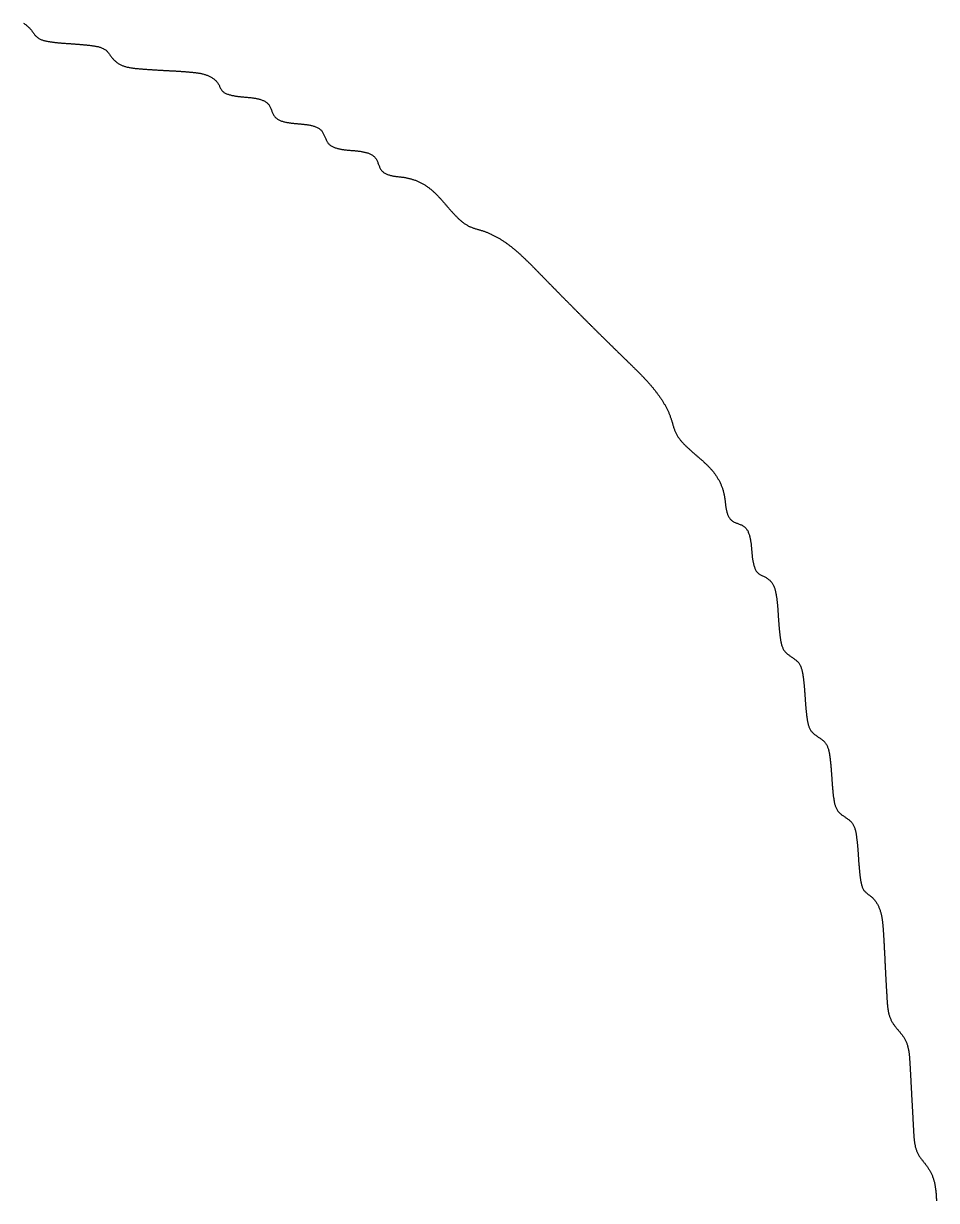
# Model space of a CAD drawing. Extents: x 40 to 225, y 4 to 261.
# Drawn here: x 200.46 to 224.61, y 163.77 to 194.92 of the extents above; entities that cross this region are included whole.
import ezdxf

# ---------------------------------------------------------------- set-up
doc = ezdxf.new("R2010")
doc.units = 0
doc.layers.get('0').update_dxf_attribs({"linetype": 'CONTINUOUS'})

msp = doc.modelspace()

# ---------------------------------------------------------------- linework, layer by layer
at = {"color": 7}
msp.add_polyline3d([(200.459, 194.921, 0), (200.476, 194.912, 0), (200.493, 194.901, 0), (200.509, 194.89, 0), (200.525, 194.879, 0), (200.54, 194.867, 0), (200.555, 194.854, 0), (200.57, 194.841, 0), (200.585, 194.828, 0), (200.599, 194.814, 0), (200.613, 194.8, 0), (200.627, 194.785, 0), (200.64, 194.77, 0), (200.653, 194.755, 0), (200.666, 194.739, 0), (200.678, 194.724, 0), (200.69, 194.707, 0), (200.702, 194.691, 0), (200.714, 194.675, 0), (200.726, 194.659, 0), (200.737, 194.643, 0), (200.749, 194.627, 0), (200.762, 194.612, 0), (200.774, 194.597, 0), (200.787, 194.583, 0), (200.801, 194.569, 0), (200.815, 194.556, 0), (200.83, 194.544, 0), (200.845, 194.533, 0), (200.861, 194.522, 0), (200.878, 194.513, 0), (200.895, 194.504, 0), (200.912, 194.496, 0), (200.93, 194.488, 0), (200.948, 194.481, 0), (200.967, 194.474, 0), (200.986, 194.469, 0), (201.006, 194.463, 0), (201.025, 194.458, 0), (201.045, 194.454, 0), (201.065, 194.449, 0), (201.086, 194.445, 0), (201.106, 194.442, 0), (201.126, 194.439, 0), (201.147, 194.436, 0), (201.167, 194.433, 0), (201.188, 194.43, 0), (201.208, 194.427, 0), (201.228, 194.425, 0), (201.249, 194.422, 0), (201.269, 194.42, 0), (201.289, 194.418, 0), (201.309, 194.415, 0), (201.329, 194.413, 0), (201.349, 194.411, 0), (201.368, 194.409, 0), (201.388, 194.407, 0), (201.408, 194.406, 0), (201.427, 194.404, 0), (201.447, 194.402, 0), (201.467, 194.4, 0), (201.486, 194.399, 0), (201.506, 194.397, 0), (201.525, 194.395, 0), (201.544, 194.394, 0), (201.564, 194.392, 0), (201.583, 194.391, 0), (201.602, 194.39, 0), (201.622, 194.388, 0), (201.641, 194.387, 0), (201.66, 194.385, 0), (201.679, 194.384, 0), (201.699, 194.383, 0), (201.718, 194.381, 0), (201.737, 194.38, 0), (201.756, 194.379, 0), (201.776, 194.377, 0), (201.795, 194.376, 0), (201.814, 194.375, 0), (201.833, 194.373, 0), (201.853, 194.372, 0), (201.872, 194.37, 0), (201.891, 194.369, 0), (201.911, 194.367, 0), (201.93, 194.366, 0), (201.949, 194.364, 0), (201.969, 194.363, 0), (201.988, 194.361, 0), (202.008, 194.359, 0), (202.027, 194.358, 0), (202.047, 194.356, 0), (202.067, 194.354, 0), (202.087, 194.352, 0), (202.106, 194.35, 0), (202.126, 194.348, 0), (202.146, 194.346, 0), (202.166, 194.344, 0), (202.186, 194.341, 0), (202.206, 194.339, 0), (202.226, 194.337, 0), (202.247, 194.334, 0), (202.267, 194.332, 0), (202.287, 194.329, 0), (202.308, 194.326, 0), (202.328, 194.323, 0), (202.349, 194.32, 0), (202.369, 194.316, 0), (202.389, 194.312, 0), (202.41, 194.308, 0), (202.43, 194.304, 0), (202.449, 194.299, 0), (202.469, 194.293, 0), (202.488, 194.287, 0), (202.507, 194.281, 0), (202.525, 194.274, 0), (202.543, 194.267, 0), (202.561, 194.258, 0), (202.578, 194.25, 0), (202.594, 194.24, 0), (202.61, 194.23, 0), (202.626, 194.219, 0), (202.641, 194.207, 0), (202.655, 194.194, 0), (202.668, 194.18, 0), (202.681, 194.166, 0), (202.694, 194.151, 0), (202.706, 194.136, 0), (202.718, 194.12, 0), (202.73, 194.104, 0), (202.742, 194.088, 0), (202.754, 194.072, 0), (202.766, 194.056, 0), (202.778, 194.04, 0), (202.79, 194.024, 0), (202.803, 194.008, 0), (202.816, 193.993, 0), (202.829, 193.978, 0), (202.843, 193.963, 0), (202.857, 193.949, 0), (202.871, 193.935, 0), (202.885, 193.921, 0), (202.9, 193.908, 0), (202.915, 193.896, 0), (202.931, 193.884, 0), (202.947, 193.872, 0), (202.963, 193.861, 0), (202.979, 193.851, 0), (202.996, 193.841, 0), (203.013, 193.832, 0), (203.03, 193.823, 0), (203.048, 193.815, 0), (203.066, 193.807, 0), (203.084, 193.8, 0), (203.102, 193.793, 0), (203.12, 193.787, 0), (203.139, 193.781, 0), (203.158, 193.775, 0), (203.177, 193.77, 0), (203.196, 193.765, 0), (203.216, 193.761, 0), (203.235, 193.757, 0), (203.255, 193.753, 0), (203.274, 193.749, 0), (203.294, 193.746, 0), (203.314, 193.743, 0), (203.334, 193.74, 0), (203.354, 193.737, 0), (203.374, 193.735, 0), (203.395, 193.733, 0), (203.415, 193.73, 0), (203.435, 193.728, 0), (203.455, 193.726, 0), (203.475, 193.724, 0), (203.495, 193.723, 0), (203.515, 193.721, 0), (203.535, 193.719, 0), (203.555, 193.717, 0), (203.575, 193.716, 0), (203.595, 193.714, 0), (203.615, 193.712, 0), (203.635, 193.711, 0), (203.655, 193.709, 0), (203.675, 193.708, 0), (203.694, 193.706, 0), (203.714, 193.705, 0), (203.734, 193.703, 0), (203.753, 193.702, 0), (203.773, 193.7, 0), (203.793, 193.699, 0), (203.812, 193.698, 0), (203.832, 193.696, 0), (203.852, 193.695, 0), (203.871, 193.694, 0), (203.891, 193.693, 0), (203.91, 193.691, 0), (203.93, 193.69, 0), (203.949, 193.689, 0), (203.969, 193.688, 0), (203.988, 193.687, 0), (204.008, 193.686, 0), (204.027, 193.684, 0), (204.047, 193.683, 0), (204.066, 193.682, 0), (204.086, 193.681, 0), (204.105, 193.68, 0), (204.125, 193.679, 0), (204.144, 193.678, 0), (204.163, 193.677, 0), (204.183, 193.676, 0), (204.202, 193.675, 0), (204.222, 193.674, 0), (204.241, 193.673, 0), (204.261, 193.672, 0), (204.28, 193.671, 0), (204.3, 193.67, 0), (204.319, 193.668, 0), (204.339, 193.667, 0), (204.358, 193.666, 0), (204.378, 193.665, 0), (204.398, 193.664, 0), (204.417, 193.663, 0), (204.437, 193.662, 0), (204.456, 193.661, 0), (204.476, 193.66, 0), (204.495, 193.658, 0), (204.515, 193.657, 0), (204.535, 193.656, 0), (204.554, 193.655, 0), (204.574, 193.654, 0), (204.594, 193.652, 0), (204.613, 193.651, 0), (204.633, 193.65, 0), (204.653, 193.648, 0), (204.672, 193.647, 0), (204.692, 193.645, 0), (204.712, 193.644, 0), (204.731, 193.642, 0), (204.751, 193.641, 0), (204.771, 193.639, 0), (204.791, 193.637, 0), (204.811, 193.636, 0), (204.83, 193.634, 0), (204.85, 193.632, 0), (204.87, 193.63, 0), (204.89, 193.629, 0), (204.91, 193.627, 0), (204.93, 193.625, 0), (204.95, 193.622, 0), (204.97, 193.62, 0), (204.989, 193.618, 0), (205.009, 193.616, 0), (205.029, 193.613, 0), (205.049, 193.61, 0), (205.069, 193.608, 0), (205.088, 193.604, 0), (205.108, 193.601, 0), (205.128, 193.598, 0), (205.147, 193.594, 0), (205.167, 193.59, 0), (205.186, 193.585, 0), (205.205, 193.581, 0), (205.224, 193.576, 0), (205.243, 193.571, 0), (205.262, 193.565, 0), (205.281, 193.559, 0), (205.299, 193.552, 0), (205.318, 193.546, 0), (205.336, 193.538, 0), (205.354, 193.531, 0), (205.372, 193.522, 0), (205.39, 193.514, 0), (205.407, 193.505, 0), (205.425, 193.495, 0), (205.442, 193.485, 0), (205.459, 193.474, 0), (205.475, 193.463, 0), (205.491, 193.451, 0), (205.507, 193.438, 0), (205.522, 193.425, 0), (205.537, 193.412, 0), (205.551, 193.398, 0), (205.564, 193.383, 0), (205.577, 193.368, 0), (205.589, 193.352, 0), (205.601, 193.336, 0), (205.611, 193.319, 0), (205.621, 193.302, 0), (205.63, 193.284, 0), (205.639, 193.266, 0), (205.647, 193.248, 0), (205.656, 193.229, 0), (205.664, 193.212, 0), (205.673, 193.194, 0), (205.683, 193.177, 0), (205.693, 193.161, 0), (205.705, 193.146, 0), (205.717, 193.132, 0), (205.731, 193.118, 0), (205.746, 193.106, 0), (205.761, 193.095, 0), (205.778, 193.084, 0), (205.795, 193.075, 0), (205.813, 193.066, 0), (205.832, 193.057, 0), (205.851, 193.05, 0), (205.87, 193.043, 0), (205.89, 193.036, 0), (205.91, 193.031, 0), (205.93, 193.025, 0), (205.95, 193.02, 0), (205.97, 193.015, 0), (205.99, 193.011, 0), (206.01, 193.007, 0), (206.029, 193.003, 0), (206.049, 193, 0), (206.069, 192.996, 0), (206.088, 192.993, 0), (206.108, 192.991, 0), (206.127, 192.988, 0), (206.147, 192.986, 0), (206.166, 192.983, 0), (206.186, 192.981, 0), (206.205, 192.979, 0), (206.224, 192.977, 0), (206.244, 192.976, 0), (206.263, 192.974, 0), (206.282, 192.972, 0), (206.301, 192.971, 0), (206.321, 192.969, 0), (206.34, 192.967, 0), (206.359, 192.966, 0), (206.379, 192.964, 0), (206.398, 192.962, 0), (206.417, 192.961, 0), (206.437, 192.959, 0), (206.456, 192.957, 0), (206.476, 192.954, 0), (206.495, 192.952, 0), (206.515, 192.95, 0), (206.534, 192.947, 0), (206.554, 192.944, 0), (206.573, 192.941, 0), (206.593, 192.937, 0), (206.613, 192.934, 0), (206.632, 192.93, 0), (206.652, 192.925, 0), (206.672, 192.921, 0), (206.692, 192.916, 0), (206.712, 192.91, 0), (206.731, 192.904, 0), (206.751, 192.898, 0), (206.77, 192.891, 0), (206.789, 192.883, 0), (206.808, 192.875, 0), (206.826, 192.867, 0), (206.843, 192.857, 0), (206.86, 192.847, 0), (206.876, 192.836, 0), (206.892, 192.824, 0), (206.906, 192.812, 0), (206.92, 192.798, 0), (206.932, 192.784, 0), (206.944, 192.769, 0), (206.955, 192.753, 0), (206.965, 192.736, 0), (206.975, 192.719, 0), (206.984, 192.701, 0), (206.992, 192.683, 0), (207, 192.665, 0), (207.008, 192.646, 0), (207.016, 192.627, 0), (207.024, 192.608, 0), (207.031, 192.59, 0), (207.039, 192.571, 0), (207.047, 192.552, 0), (207.056, 192.534, 0), (207.065, 192.516, 0), (207.074, 192.499, 0), (207.084, 192.482, 0), (207.095, 192.466, 0), (207.107, 192.451, 0), (207.119, 192.437, 0), (207.133, 192.423, 0), (207.147, 192.411, 0), (207.162, 192.399, 0), (207.178, 192.388, 0), (207.195, 192.378, 0), (207.213, 192.368, 0), (207.231, 192.359, 0), (207.249, 192.351, 0), (207.268, 192.343, 0), (207.287, 192.336, 0), (207.307, 192.33, 0), (207.326, 192.324, 0), (207.346, 192.318, 0), (207.366, 192.313, 0), (207.386, 192.309, 0), (207.406, 192.304, 0), (207.425, 192.3, 0), (207.445, 192.296, 0), (207.465, 192.293, 0), (207.484, 192.29, 0), (207.504, 192.287, 0), (207.523, 192.284, 0), (207.543, 192.281, 0), (207.562, 192.279, 0), (207.582, 192.277, 0), (207.601, 192.275, 0), (207.62, 192.273, 0), (207.64, 192.271, 0), (207.659, 192.269, 0), (207.679, 192.268, 0), (207.698, 192.266, 0), (207.717, 192.265, 0), (207.737, 192.263, 0), (207.756, 192.261, 0), (207.775, 192.26, 0), (207.795, 192.258, 0), (207.814, 192.256, 0), (207.834, 192.255, 0), (207.853, 192.253, 0), (207.873, 192.251, 0), (207.892, 192.248, 0), (207.911, 192.246, 0), (207.931, 192.244, 0), (207.95, 192.241, 0), (207.97, 192.238, 0), (207.99, 192.235, 0), (208.009, 192.231, 0), (208.029, 192.227, 0), (208.049, 192.223, 0), (208.068, 192.219, 0), (208.088, 192.214, 0), (208.108, 192.209, 0), (208.128, 192.203, 0), (208.147, 192.197, 0), (208.167, 192.191, 0), (208.186, 192.183, 0), (208.205, 192.176, 0), (208.223, 192.168, 0), (208.241, 192.159, 0), (208.259, 192.149, 0), (208.275, 192.139, 0), (208.291, 192.128, 0), (208.306, 192.116, 0), (208.321, 192.103, 0), (208.334, 192.089, 0), (208.347, 192.075, 0), (208.358, 192.059, 0), (208.369, 192.043, 0), (208.379, 192.027, 0), (208.388, 192.009, 0), (208.397, 191.991, 0), (208.405, 191.973, 0), (208.413, 191.955, 0), (208.421, 191.936, 0), (208.429, 191.917, 0), (208.437, 191.898, 0), (208.444, 191.879, 0), (208.452, 191.861, 0), (208.461, 191.842, 0), (208.469, 191.824, 0), (208.478, 191.806, 0), (208.488, 191.789, 0), (208.498, 191.773, 0), (208.509, 191.757, 0), (208.521, 191.742, 0), (208.534, 191.728, 0), (208.547, 191.714, 0), (208.562, 191.702, 0), (208.578, 191.69, 0), (208.594, 191.68, 0), (208.611, 191.669, 0), (208.628, 191.66, 0), (208.646, 191.652, 0), (208.665, 191.644, 0), (208.684, 191.636, 0), (208.703, 191.629, 0), (208.723, 191.623, 0), (208.743, 191.617, 0), (208.762, 191.612, 0), (208.782, 191.607, 0), (208.802, 191.602, 0), (208.822, 191.598, 0), (208.841, 191.594, 0), (208.861, 191.59, 0), (208.881, 191.586, 0), (208.9, 191.583, 0), (208.92, 191.58, 0), (208.939, 191.578, 0), (208.959, 191.575, 0), (208.978, 191.573, 0), (208.998, 191.571, 0), (209.017, 191.569, 0), (209.036, 191.567, 0), (209.056, 191.565, 0), (209.075, 191.563, 0), (209.095, 191.562, 0), (209.114, 191.56, 0), (209.133, 191.559, 0), (209.153, 191.557, 0), (209.172, 191.555, 0), (209.192, 191.554, 0), (209.211, 191.552, 0), (209.23, 191.55, 0), (209.25, 191.549, 0), (209.269, 191.547, 0), (209.289, 191.545, 0), (209.308, 191.542, 0), (209.328, 191.54, 0), (209.347, 191.537, 0), (209.367, 191.535, 0), (209.386, 191.531, 0), (209.406, 191.528, 0), (209.425, 191.525, 0), (209.445, 191.521, 0), (209.465, 191.516, 0), (209.485, 191.512, 0), (209.504, 191.507, 0), (209.524, 191.502, 0), (209.544, 191.496, 0), (209.563, 191.49, 0), (209.583, 191.483, 0), (209.602, 191.476, 0), (209.62, 191.468, 0), (209.639, 191.46, 0), (209.656, 191.451, 0), (209.674, 191.441, 0), (209.69, 191.43, 0), (209.706, 191.419, 0), (209.721, 191.407, 0), (209.735, 191.394, 0), (209.749, 191.38, 0), (209.761, 191.366, 0), (209.772, 191.35, 0), (209.783, 191.334, 0), (209.793, 191.317, 0), (209.802, 191.299, 0), (209.811, 191.282, 0), (209.819, 191.263, 0), (209.827, 191.245, 0), (209.835, 191.226, 0), (209.842, 191.207, 0), (209.849, 191.188, 0), (209.856, 191.169, 0), (209.864, 191.15, 0), (209.871, 191.131, 0), (209.879, 191.113, 0), (209.887, 191.095, 0), (209.896, 191.077, 0), (209.906, 191.06, 0), (209.916, 191.044, 0), (209.928, 191.029, 0), (209.94, 191.015, 0), (209.954, 191.001, 0), (209.969, 190.988, 0), (209.984, 190.977, 0), (210.001, 190.966, 0), (210.018, 190.955, 0), (210.035, 190.946, 0), (210.054, 190.937, 0), (210.072, 190.929, 0), (210.091, 190.921, 0), (210.111, 190.914, 0), (210.13, 190.908, 0), (210.15, 190.902, 0), (210.169, 190.897, 0), (210.189, 190.892, 0), (210.208, 190.888, 0), (210.228, 190.884, 0), (210.247, 190.881, 0), (210.267, 190.878, 0), (210.286, 190.875, 0), (210.306, 190.872, 0), (210.325, 190.87, 0), (210.345, 190.867, 0), (210.364, 190.865, 0), (210.384, 190.863, 0), (210.403, 190.861, 0), (210.422, 190.859, 0), (210.442, 190.856, 0), (210.461, 190.854, 0), (210.481, 190.851, 0), (210.5, 190.849, 0), (210.52, 190.846, 0), (210.539, 190.843, 0), (210.559, 190.839, 0), (210.578, 190.836, 0), (210.597, 190.832, 0), (210.617, 190.828, 0), (210.636, 190.824, 0), (210.655, 190.819, 0), (210.675, 190.815, 0), (210.694, 190.81, 0), (210.713, 190.804, 0), (210.732, 190.799, 0), (210.751, 190.793, 0), (210.77, 190.787, 0), (210.788, 190.781, 0), (210.807, 190.775, 0), (210.826, 190.768, 0), (210.844, 190.761, 0), (210.862, 190.754, 0), (210.881, 190.746, 0), (210.899, 190.738, 0), (210.917, 190.73, 0), (210.935, 190.721, 0), (210.952, 190.713, 0), (210.97, 190.704, 0), (210.987, 190.694, 0), (211.005, 190.685, 0), (211.022, 190.675, 0), (211.039, 190.665, 0), (211.056, 190.655, 0), (211.073, 190.644, 0), (211.089, 190.634, 0), (211.106, 190.623, 0), (211.122, 190.612, 0), (211.139, 190.6, 0), (211.155, 190.589, 0), (211.171, 190.577, 0), (211.186, 190.565, 0), (211.202, 190.553, 0), (211.218, 190.541, 0), (211.233, 190.529, 0), (211.248, 190.516, 0), (211.263, 190.503, 0), (211.278, 190.49, 0), (211.293, 190.477, 0), (211.308, 190.464, 0), (211.322, 190.451, 0), (211.337, 190.437, 0), (211.351, 190.424, 0), (211.365, 190.41, 0), (211.379, 190.396, 0), (211.393, 190.382, 0), (211.407, 190.368, 0), (211.421, 190.354, 0), (211.434, 190.34, 0), (211.448, 190.325, 0), (211.461, 190.311, 0), (211.475, 190.297, 0), (211.488, 190.282, 0), (211.501, 190.267, 0), (211.514, 190.253, 0), (211.528, 190.238, 0), (211.541, 190.223, 0), (211.554, 190.208, 0), (211.567, 190.193, 0), (211.579, 190.179, 0), (211.592, 190.164, 0), (211.605, 190.149, 0), (211.618, 190.134, 0), (211.631, 190.119, 0), (211.643, 190.104, 0), (211.656, 190.089, 0), (211.669, 190.074, 0), (211.682, 190.059, 0), (211.695, 190.044, 0), (211.707, 190.029, 0), (211.72, 190.014, 0), (211.733, 189.999, 0), (211.746, 189.985, 0), (211.759, 189.97, 0), (211.772, 189.955, 0), (211.785, 189.94, 0), (211.798, 189.926, 0), (211.811, 189.911, 0), (211.825, 189.897, 0), (211.838, 189.882, 0), (211.851, 189.868, 0), (211.865, 189.853, 0), (211.879, 189.839, 0), (211.892, 189.825, 0), (211.906, 189.811, 0), (211.92, 189.797, 0), (211.935, 189.783, 0), (211.949, 189.769, 0), (211.963, 189.755, 0), (211.978, 189.742, 0), (211.993, 189.728, 0), (212.008, 189.715, 0), (212.023, 189.702, 0), (212.038, 189.689, 0), (212.053, 189.676, 0), (212.069, 189.664, 0), (212.085, 189.652, 0), (212.101, 189.64, 0), (212.117, 189.628, 0), (212.133, 189.617, 0), (212.149, 189.606, 0), (212.166, 189.596, 0), (212.183, 189.585, 0), (212.2, 189.575, 0), (212.217, 189.566, 0), (212.234, 189.557, 0), (212.252, 189.548, 0), (212.269, 189.54, 0), (212.287, 189.532, 0), (212.306, 189.525, 0), (212.324, 189.518, 0), (212.342, 189.511, 0), (212.361, 189.504, 0), (212.38, 189.498, 0), (212.398, 189.492, 0), (212.417, 189.487, 0), (212.436, 189.481, 0), (212.455, 189.476, 0), (212.474, 189.47, 0), (212.493, 189.465, 0), (212.512, 189.46, 0), (212.531, 189.454, 0), (212.55, 189.448, 0), (212.569, 189.443, 0), (212.588, 189.437, 0), (212.607, 189.431, 0), (212.625, 189.425, 0), (212.644, 189.418, 0), (212.662, 189.412, 0), (212.681, 189.405, 0), (212.699, 189.398, 0), (212.717, 189.391, 0), (212.735, 189.383, 0), (212.753, 189.376, 0), (212.771, 189.368, 0), (212.789, 189.36, 0), (212.807, 189.353, 0), (212.825, 189.344, 0), (212.842, 189.336, 0), (212.86, 189.328, 0), (212.877, 189.319, 0), (212.895, 189.31, 0), (212.912, 189.301, 0), (212.93, 189.292, 0), (212.947, 189.283, 0), (212.964, 189.274, 0), (212.981, 189.264, 0), (212.998, 189.255, 0), (213.015, 189.245, 0), (213.032, 189.235, 0), (213.049, 189.225, 0), (213.065, 189.215, 0), (213.082, 189.205, 0), (213.099, 189.194, 0), (213.115, 189.184, 0), (213.132, 189.173, 0), (213.148, 189.162, 0), (213.164, 189.151, 0), (213.181, 189.14, 0), (213.197, 189.129, 0), (213.213, 189.118, 0), (213.229, 189.106, 0), (213.245, 189.095, 0), (213.261, 189.083, 0), (213.277, 189.072, 0), (213.293, 189.06, 0), (213.309, 189.048, 0), (213.325, 189.036, 0), (213.34, 189.024, 0), (213.356, 189.012, 0), (213.372, 188.999, 0), (213.387, 188.987, 0), (213.403, 188.974, 0), (213.418, 188.962, 0), (213.434, 188.949, 0), (213.449, 188.936, 0), (213.464, 188.924, 0), (213.48, 188.911, 0), (213.495, 188.898, 0), (213.51, 188.885, 0), (213.525, 188.871, 0), (213.54, 188.858, 0), (213.556, 188.845, 0), (213.571, 188.832, 0), (213.586, 188.818, 0), (213.6, 188.805, 0), (213.615, 188.791, 0), (213.63, 188.778, 0), (213.645, 188.764, 0), (213.66, 188.75, 0), (213.675, 188.736, 0), (213.689, 188.723, 0), (213.704, 188.709, 0), (213.719, 188.695, 0), (213.733, 188.681, 0), (213.748, 188.667, 0), (213.763, 188.653, 0), (213.777, 188.639, 0), (213.792, 188.625, 0), (213.806, 188.61, 0), (213.821, 188.596, 0), (213.835, 188.582, 0), (213.849, 188.568, 0), (213.864, 188.553, 0), (213.878, 188.539, 0), (213.892, 188.525, 0), (213.907, 188.51, 0), (213.921, 188.496, 0), (213.935, 188.482, 0), (213.95, 188.467, 0), (213.964, 188.453, 0), (213.978, 188.438, 0), (213.992, 188.424, 0), (214.006, 188.409, 0), (214.021, 188.395, 0), (214.035, 188.38, 0), (214.049, 188.366, 0), (214.063, 188.352, 0), (214.077, 188.337, 0), (214.091, 188.323, 0), (214.105, 188.308, 0), (214.119, 188.294, 0), (214.133, 188.279, 0), (214.147, 188.265, 0), (214.161, 188.25, 0), (214.175, 188.236, 0), (214.189, 188.222, 0), (214.203, 188.207, 0), (214.217, 188.193, 0), (214.231, 188.179, 0), (214.245, 188.164, 0), (214.259, 188.15, 0), (214.273, 188.136, 0), (214.287, 188.121, 0), (214.301, 188.107, 0), (214.315, 188.093, 0), (214.329, 188.078, 0), (214.343, 188.064, 0), (214.357, 188.05, 0), (214.371, 188.036, 0), (214.385, 188.021, 0), (214.399, 188.007, 0), (214.413, 187.993, 0), (214.426, 187.979, 0), (214.44, 187.965, 0), (214.454, 187.951, 0), (214.468, 187.936, 0), (214.482, 187.922, 0), (214.496, 187.908, 0), (214.51, 187.894, 0), (214.524, 187.88, 0), (214.537, 187.866, 0), (214.551, 187.852, 0), (214.565, 187.838, 0), (214.579, 187.824, 0), (214.593, 187.809, 0), (214.607, 187.795, 0), (214.62, 187.781, 0), (214.634, 187.767, 0), (214.648, 187.753, 0), (214.662, 187.739, 0), (214.676, 187.725, 0), (214.689, 187.711, 0), (214.703, 187.697, 0), (214.717, 187.683, 0), (214.731, 187.669, 0), (214.745, 187.655, 0), (214.758, 187.641, 0), (214.772, 187.627, 0), (214.786, 187.613, 0), (214.8, 187.6, 0), (214.813, 187.586, 0), (214.827, 187.572, 0), (214.841, 187.558, 0), (214.855, 187.544, 0), (214.868, 187.53, 0), (214.882, 187.516, 0), (214.896, 187.502, 0), (214.91, 187.488, 0), (214.924, 187.474, 0), (214.937, 187.461, 0), (214.951, 187.447, 0), (214.965, 187.433, 0), (214.979, 187.419, 0), (214.992, 187.405, 0), (215.006, 187.391, 0), (215.02, 187.377, 0), (215.034, 187.364, 0), (215.047, 187.35, 0), (215.061, 187.336, 0), (215.075, 187.322, 0), (215.089, 187.308, 0), (215.102, 187.294, 0), (215.116, 187.281, 0), (215.13, 187.267, 0), (215.144, 187.253, 0), (215.157, 187.239, 0), (215.171, 187.225, 0), (215.185, 187.212, 0), (215.199, 187.198, 0), (215.212, 187.184, 0), (215.226, 187.17, 0), (215.24, 187.156, 0), (215.254, 187.143, 0), (215.267, 187.129, 0), (215.281, 187.115, 0), (215.295, 187.101, 0), (215.309, 187.088, 0), (215.323, 187.074, 0), (215.336, 187.06, 0), (215.35, 187.046, 0), (215.364, 187.033, 0), (215.378, 187.019, 0), (215.391, 187.005, 0), (215.405, 186.991, 0), (215.419, 186.977, 0), (215.433, 186.964, 0), (215.447, 186.95, 0), (215.461, 186.936, 0), (215.474, 186.922, 0), (215.488, 186.909, 0), (215.502, 186.895, 0), (215.516, 186.881, 0), (215.53, 186.867, 0), (215.543, 186.854, 0), (215.557, 186.84, 0), (215.571, 186.826, 0), (215.585, 186.812, 0), (215.599, 186.799, 0), (215.613, 186.785, 0), (215.627, 186.771, 0), (215.641, 186.757, 0), (215.654, 186.744, 0), (215.668, 186.73, 0), (215.682, 186.716, 0), (215.696, 186.702, 0), (215.71, 186.689, 0), (215.724, 186.675, 0), (215.738, 186.661, 0), (215.752, 186.647, 0), (215.766, 186.634, 0), (215.78, 186.62, 0), (215.794, 186.606, 0), (215.808, 186.592, 0), (215.822, 186.578, 0), (215.835, 186.565, 0), (215.849, 186.551, 0), (215.863, 186.537, 0), (215.877, 186.523, 0), (215.891, 186.509, 0), (215.905, 186.496, 0), (215.919, 186.482, 0), (215.934, 186.468, 0), (215.948, 186.454, 0), (215.962, 186.44, 0), (215.976, 186.427, 0), (215.99, 186.413, 0), (216.004, 186.399, 0), (216.018, 186.385, 0), (216.032, 186.371, 0), (216.046, 186.357, 0), (216.06, 186.344, 0), (216.074, 186.33, 0), (216.088, 186.316, 0), (216.103, 186.302, 0), (216.117, 186.288, 0), (216.131, 186.274, 0), (216.145, 186.26, 0), (216.159, 186.246, 0), (216.173, 186.233, 0), (216.188, 186.219, 0), (216.202, 186.205, 0), (216.216, 186.191, 0), (216.23, 186.177, 0), (216.245, 186.163, 0), (216.259, 186.149, 0), (216.273, 186.135, 0), (216.287, 186.121, 0), (216.302, 186.107, 0), (216.316, 186.093, 0), (216.33, 186.079, 0), (216.345, 186.065, 0), (216.359, 186.051, 0), (216.373, 186.037, 0), (216.388, 186.023, 0), (216.402, 186.009, 0), (216.417, 185.995, 0), (216.431, 185.981, 0), (216.446, 185.967, 0), (216.46, 185.953, 0), (216.474, 185.939, 0), (216.489, 185.925, 0), (216.503, 185.911, 0), (216.518, 185.897, 0), (216.532, 185.883, 0), (216.547, 185.868, 0), (216.561, 185.854, 0), (216.576, 185.84, 0), (216.59, 185.826, 0), (216.605, 185.812, 0), (216.619, 185.798, 0), (216.633, 185.783, 0), (216.648, 185.769, 0), (216.662, 185.755, 0), (216.677, 185.741, 0), (216.691, 185.726, 0), (216.705, 185.712, 0), (216.72, 185.698, 0), (216.734, 185.683, 0), (216.748, 185.669, 0), (216.762, 185.654, 0), (216.777, 185.64, 0), (216.791, 185.625, 0), (216.805, 185.611, 0), (216.819, 185.596, 0), (216.833, 185.582, 0), (216.847, 185.567, 0), (216.861, 185.552, 0), (216.875, 185.538, 0), (216.889, 185.523, 0), (216.903, 185.508, 0), (216.916, 185.494, 0), (216.93, 185.479, 0), (216.944, 185.464, 0), (216.957, 185.449, 0), (216.971, 185.434, 0), (216.984, 185.419, 0), (216.998, 185.404, 0), (217.011, 185.389, 0), (217.024, 185.374, 0), (217.037, 185.359, 0), (217.05, 185.344, 0), (217.064, 185.328, 0), (217.076, 185.313, 0), (217.089, 185.298, 0), (217.102, 185.283, 0), (217.115, 185.267, 0), (217.128, 185.252, 0), (217.14, 185.236, 0), (217.153, 185.221, 0), (217.165, 185.205, 0), (217.177, 185.189, 0), (217.189, 185.174, 0), (217.201, 185.158, 0), (217.213, 185.142, 0), (217.225, 185.126, 0), (217.237, 185.11, 0), (217.249, 185.094, 0), (217.26, 185.078, 0), (217.272, 185.062, 0), (217.283, 185.046, 0), (217.294, 185.03, 0), (217.305, 185.014, 0), (217.317, 184.998, 0), (217.327, 184.981, 0), (217.338, 184.965, 0), (217.349, 184.948, 0), (217.359, 184.932, 0), (217.37, 184.915, 0), (217.38, 184.898, 0), (217.39, 184.882, 0), (217.4, 184.865, 0), (217.41, 184.848, 0), (217.42, 184.831, 0), (217.429, 184.814, 0), (217.439, 184.797, 0), (217.448, 184.78, 0), (217.457, 184.762, 0), (217.466, 184.745, 0), (217.475, 184.728, 0), (217.484, 184.71, 0), (217.492, 184.693, 0), (217.501, 184.675, 0), (217.509, 184.657, 0), (217.517, 184.64, 0), (217.525, 184.622, 0), (217.533, 184.604, 0), (217.54, 184.586, 0), (217.548, 184.568, 0), (217.555, 184.55, 0), (217.562, 184.532, 0), (217.569, 184.513, 0), (217.576, 184.495, 0), (217.582, 184.476, 0), (217.588, 184.458, 0), (217.595, 184.439, 0), (217.601, 184.42, 0), (217.607, 184.402, 0), (217.612, 184.383, 0), (217.618, 184.364, 0), (217.623, 184.345, 0), (217.629, 184.326, 0), (217.634, 184.307, 0), (217.639, 184.288, 0), (217.645, 184.269, 0), (217.65, 184.25, 0), (217.656, 184.231, 0), (217.662, 184.212, 0), (217.668, 184.193, 0), (217.675, 184.175, 0), (217.682, 184.156, 0), (217.689, 184.138, 0), (217.696, 184.12, 0), (217.704, 184.102, 0), (217.713, 184.084, 0), (217.721, 184.067, 0), (217.731, 184.05, 0), (217.74, 184.033, 0), (217.75, 184.016, 0), (217.761, 183.999, 0), (217.771, 183.982, 0), (217.782, 183.966, 0), (217.794, 183.95, 0), (217.806, 183.934, 0), (217.817, 183.918, 0), (217.83, 183.902, 0), (217.842, 183.887, 0), (217.855, 183.871, 0), (217.868, 183.856, 0), (217.881, 183.841, 0), (217.894, 183.826, 0), (217.908, 183.812, 0), (217.921, 183.797, 0), (217.935, 183.783, 0), (217.949, 183.768, 0), (217.963, 183.754, 0), (217.977, 183.74, 0), (217.991, 183.726, 0), (218.005, 183.713, 0), (218.02, 183.699, 0), (218.034, 183.685, 0), (218.048, 183.672, 0), (218.063, 183.659, 0), (218.077, 183.645, 0), (218.092, 183.632, 0), (218.107, 183.619, 0), (218.121, 183.606, 0), (218.136, 183.593, 0), (218.151, 183.58, 0), (218.166, 183.567, 0), (218.181, 183.554, 0), (218.196, 183.542, 0), (218.211, 183.529, 0), (218.226, 183.516, 0), (218.24, 183.503, 0), (218.255, 183.49, 0), (218.27, 183.478, 0), (218.285, 183.465, 0), (218.3, 183.452, 0), (218.315, 183.439, 0), (218.33, 183.426, 0), (218.345, 183.414, 0), (218.36, 183.401, 0), (218.375, 183.388, 0), (218.39, 183.375, 0), (218.404, 183.362, 0), (218.419, 183.349, 0), (218.434, 183.335, 0), (218.448, 183.322, 0), (218.463, 183.309, 0), (218.477, 183.295, 0), (218.492, 183.282, 0), (218.506, 183.268, 0), (218.52, 183.255, 0), (218.534, 183.241, 0), (218.548, 183.227, 0), (218.562, 183.213, 0), (218.576, 183.199, 0), (218.59, 183.185, 0), (218.603, 183.171, 0), (218.617, 183.156, 0), (218.63, 183.142, 0), (218.643, 183.127, 0), (218.656, 183.112, 0), (218.669, 183.097, 0), (218.682, 183.082, 0), (218.694, 183.067, 0), (218.707, 183.051, 0), (218.719, 183.036, 0), (218.731, 183.02, 0), (218.743, 183.004, 0), (218.754, 182.988, 0), (218.766, 182.972, 0), (218.777, 182.955, 0), (218.788, 182.939, 0), (218.799, 182.922, 0), (218.81, 182.906, 0), (218.82, 182.889, 0), (218.83, 182.872, 0), (218.84, 182.855, 0), (218.85, 182.838, 0), (218.859, 182.82, 0), (218.868, 182.803, 0), (218.877, 182.785, 0), (218.886, 182.767, 0), (218.894, 182.749, 0), (218.902, 182.731, 0), (218.91, 182.713, 0), (218.918, 182.695, 0), (218.925, 182.677, 0), (218.932, 182.658, 0), (218.939, 182.639, 0), (218.945, 182.621, 0), (218.951, 182.602, 0), (218.957, 182.583, 0), (218.963, 182.564, 0), (218.968, 182.545, 0), (218.973, 182.526, 0), (218.978, 182.507, 0), (218.983, 182.488, 0), (218.987, 182.468, 0), (218.991, 182.449, 0), (218.995, 182.43, 0), (218.999, 182.41, 0), (219.002, 182.391, 0), (219.005, 182.371, 0), (219.009, 182.352, 0), (219.011, 182.332, 0), (219.014, 182.313, 0), (219.017, 182.294, 0), (219.019, 182.274, 0), (219.021, 182.255, 0), (219.023, 182.235, 0), (219.026, 182.216, 0), (219.028, 182.196, 0), (219.03, 182.177, 0), (219.032, 182.158, 0), (219.035, 182.138, 0), (219.038, 182.119, 0), (219.041, 182.099, 0), (219.044, 182.08, 0), (219.047, 182.06, 0), (219.051, 182.041, 0), (219.056, 182.021, 0), (219.061, 182.002, 0), (219.066, 181.982, 0), (219.072, 181.962, 0), (219.078, 181.943, 0), (219.085, 181.924, 0), (219.093, 181.905, 0), (219.101, 181.886, 0), (219.11, 181.868, 0), (219.12, 181.851, 0), (219.131, 181.834, 0), (219.142, 181.817, 0), (219.154, 181.802, 0), (219.167, 181.788, 0), (219.181, 181.774, 0), (219.196, 181.762, 0), (219.211, 181.751, 0), (219.227, 181.741, 0), (219.244, 181.731, 0), (219.262, 181.723, 0), (219.28, 181.714, 0), (219.299, 181.707, 0), (219.317, 181.699, 0), (219.336, 181.692, 0), (219.355, 181.685, 0), (219.374, 181.678, 0), (219.393, 181.671, 0), (219.412, 181.663, 0), (219.431, 181.655, 0), (219.449, 181.647, 0), (219.467, 181.638, 0), (219.484, 181.628, 0), (219.501, 181.618, 0), (219.517, 181.607, 0), (219.532, 181.595, 0), (219.546, 181.583, 0), (219.56, 181.569, 0), (219.573, 181.555, 0), (219.584, 181.539, 0), (219.596, 181.523, 0), (219.606, 181.507, 0), (219.615, 181.489, 0), (219.624, 181.471, 0), (219.632, 181.453, 0), (219.64, 181.434, 0), (219.647, 181.415, 0), (219.654, 181.396, 0), (219.66, 181.376, 0), (219.665, 181.356, 0), (219.67, 181.336, 0), (219.675, 181.317, 0), (219.68, 181.297, 0), (219.684, 181.277, 0), (219.688, 181.258, 0), (219.691, 181.238, 0), (219.694, 181.218, 0), (219.697, 181.199, 0), (219.7, 181.179, 0), (219.703, 181.16, 0), (219.705, 181.14, 0), (219.707, 181.121, 0), (219.709, 181.101, 0), (219.711, 181.082, 0), (219.713, 181.062, 0), (219.715, 181.043, 0), (219.716, 181.024, 0), (219.718, 181.004, 0), (219.72, 180.985, 0), (219.721, 180.966, 0), (219.723, 180.946, 0), (219.724, 180.927, 0), (219.726, 180.908, 0), (219.728, 180.888, 0), (219.73, 180.869, 0), (219.732, 180.85, 0), (219.734, 180.83, 0), (219.736, 180.811, 0), (219.738, 180.791, 0), (219.741, 180.772, 0), (219.743, 180.752, 0), (219.746, 180.733, 0), (219.75, 180.713, 0), (219.753, 180.694, 0), (219.757, 180.674, 0), (219.761, 180.654, 0), (219.765, 180.634, 0), (219.77, 180.614, 0), (219.775, 180.594, 0), (219.78, 180.574, 0), (219.786, 180.554, 0), (219.793, 180.535, 0), (219.8, 180.515, 0), (219.807, 180.496, 0), (219.815, 180.478, 0), (219.824, 180.46, 0), (219.834, 180.442, 0), (219.844, 180.426, 0), (219.855, 180.41, 0), (219.867, 180.395, 0), (219.88, 180.381, 0), (219.894, 180.368, 0), (219.909, 180.356, 0), (219.924, 180.345, 0), (219.941, 180.335, 0), (219.958, 180.325, 0), (219.975, 180.316, 0), (219.993, 180.308, 0), (220.011, 180.299, 0), (220.03, 180.291, 0), (220.048, 180.282, 0), (220.066, 180.273, 0), (220.084, 180.264, 0), (220.102, 180.254, 0), (220.119, 180.243, 0), (220.136, 180.232, 0), (220.152, 180.221, 0), (220.168, 180.208, 0), (220.183, 180.196, 0), (220.198, 180.183, 0), (220.212, 180.169, 0), (220.225, 180.155, 0), (220.238, 180.14, 0), (220.25, 180.125, 0), (220.262, 180.109, 0), (220.272, 180.093, 0), (220.282, 180.077, 0), (220.292, 180.06, 0), (220.3, 180.042, 0), (220.309, 180.024, 0), (220.316, 180.006, 0), (220.323, 179.988, 0), (220.33, 179.969, 0), (220.336, 179.95, 0), (220.341, 179.931, 0), (220.346, 179.911, 0), (220.351, 179.892, 0), (220.355, 179.872, 0), (220.36, 179.852, 0), (220.363, 179.832, 0), (220.367, 179.812, 0), (220.37, 179.792, 0), (220.373, 179.772, 0), (220.376, 179.752, 0), (220.379, 179.732, 0), (220.382, 179.712, 0), (220.385, 179.692, 0), (220.387, 179.672, 0), (220.39, 179.652, 0), (220.392, 179.632, 0), (220.394, 179.612, 0), (220.396, 179.593, 0), (220.398, 179.573, 0), (220.4, 179.553, 0), (220.402, 179.534, 0), (220.404, 179.514, 0), (220.406, 179.494, 0), (220.407, 179.475, 0), (220.409, 179.455, 0), (220.41, 179.436, 0), (220.412, 179.416, 0), (220.413, 179.397, 0), (220.415, 179.377, 0), (220.416, 179.358, 0), (220.417, 179.338, 0), (220.419, 179.319, 0), (220.42, 179.3, 0), (220.421, 179.28, 0), (220.423, 179.261, 0), (220.424, 179.241, 0), (220.425, 179.222, 0), (220.426, 179.203, 0), (220.428, 179.183, 0), (220.429, 179.164, 0), (220.43, 179.145, 0), (220.432, 179.125, 0), (220.433, 179.106, 0), (220.434, 179.087, 0), (220.436, 179.067, 0), (220.437, 179.048, 0), (220.439, 179.029, 0), (220.44, 179.009, 0), (220.442, 178.99, 0), (220.443, 178.97, 0), (220.445, 178.951, 0), (220.446, 178.931, 0), (220.448, 178.912, 0), (220.45, 178.892, 0), (220.452, 178.872, 0), (220.454, 178.853, 0), (220.456, 178.833, 0), (220.458, 178.813, 0), (220.46, 178.793, 0), (220.462, 178.773, 0), (220.465, 178.753, 0), (220.467, 178.733, 0), (220.47, 178.713, 0), (220.472, 178.693, 0), (220.475, 178.673, 0), (220.478, 178.653, 0), (220.481, 178.632, 0), (220.484, 178.612, 0), (220.487, 178.592, 0), (220.491, 178.571, 0), (220.495, 178.551, 0), (220.499, 178.531, 0), (220.504, 178.512, 0), (220.509, 178.492, 0), (220.514, 178.473, 0), (220.52, 178.453, 0), (220.527, 178.435, 0), (220.534, 178.416, 0), (220.541, 178.398, 0), (220.549, 178.38, 0), (220.558, 178.363, 0), (220.567, 178.346, 0), (220.577, 178.33, 0), (220.588, 178.314, 0), (220.6, 178.299, 0), (220.612, 178.285, 0), (220.625, 178.271, 0), (220.639, 178.257, 0), (220.654, 178.244, 0), (220.669, 178.231, 0), (220.684, 178.219, 0), (220.7, 178.207, 0), (220.716, 178.195, 0), (220.733, 178.184, 0), (220.749, 178.172, 0), (220.766, 178.161, 0), (220.783, 178.15, 0), (220.8, 178.139, 0), (220.817, 178.127, 0), (220.833, 178.116, 0), (220.849, 178.104, 0), (220.866, 178.092, 0), (220.881, 178.08, 0), (220.896, 178.068, 0), (220.911, 178.055, 0), (220.925, 178.041, 0), (220.939, 178.028, 0), (220.952, 178.013, 0), (220.964, 177.999, 0), (220.975, 177.983, 0), (220.985, 177.967, 0), (220.995, 177.951, 0), (221.004, 177.934, 0), (221.013, 177.916, 0), (221.02, 177.898, 0), (221.027, 177.88, 0), (221.034, 177.861, 0), (221.04, 177.842, 0), (221.046, 177.823, 0), (221.051, 177.804, 0), (221.056, 177.784, 0), (221.06, 177.764, 0), (221.064, 177.744, 0), (221.068, 177.724, 0), (221.072, 177.703, 0), (221.075, 177.683, 0), (221.078, 177.663, 0), (221.081, 177.642, 0), (221.084, 177.622, 0), (221.086, 177.602, 0), (221.089, 177.582, 0), (221.092, 177.562, 0), (221.094, 177.542, 0), (221.096, 177.522, 0), (221.098, 177.502, 0), (221.1, 177.482, 0), (221.103, 177.462, 0), (221.104, 177.443, 0), (221.106, 177.423, 0), (221.108, 177.403, 0), (221.11, 177.384, 0), (221.112, 177.364, 0), (221.113, 177.345, 0), (221.115, 177.325, 0), (221.116, 177.306, 0), (221.118, 177.286, 0), (221.119, 177.267, 0), (221.121, 177.247, 0), (221.122, 177.228, 0), (221.124, 177.209, 0), (221.125, 177.189, 0), (221.126, 177.17, 0), (221.128, 177.151, 0), (221.129, 177.131, 0), (221.13, 177.112, 0), (221.132, 177.093, 0), (221.133, 177.074, 0), (221.134, 177.054, 0), (221.135, 177.035, 0), (221.137, 177.016, 0), (221.138, 176.996, 0), (221.139, 176.977, 0), (221.141, 176.958, 0), (221.142, 176.938, 0), (221.144, 176.919, 0), (221.145, 176.899, 0), (221.147, 176.88, 0), (221.148, 176.861, 0), (221.15, 176.841, 0), (221.152, 176.822, 0), (221.153, 176.802, 0), (221.155, 176.782, 0), (221.157, 176.763, 0), (221.159, 176.743, 0), (221.161, 176.723, 0), (221.163, 176.703, 0), (221.165, 176.684, 0), (221.167, 176.664, 0), (221.169, 176.644, 0), (221.172, 176.624, 0), (221.174, 176.604, 0), (221.177, 176.584, 0), (221.18, 176.563, 0), (221.182, 176.543, 0), (221.185, 176.523, 0), (221.188, 176.502, 0), (221.192, 176.482, 0), (221.195, 176.462, 0), (221.199, 176.442, 0), (221.203, 176.422, 0), (221.208, 176.402, 0), (221.213, 176.382, 0), (221.218, 176.363, 0), (221.224, 176.343, 0), (221.23, 176.325, 0), (221.237, 176.306, 0), (221.244, 176.288, 0), (221.252, 176.27, 0), (221.26, 176.252, 0), (221.269, 176.236, 0), (221.279, 176.219, 0), (221.29, 176.203, 0), (221.301, 176.188, 0), (221.313, 176.173, 0), (221.326, 176.159, 0), (221.34, 176.145, 0), (221.354, 176.132, 0), (221.369, 176.119, 0), (221.384, 176.107, 0), (221.4, 176.095, 0), (221.416, 176.083, 0), (221.433, 176.071, 0), (221.449, 176.06, 0), (221.466, 176.048, 0), (221.483, 176.037, 0), (221.5, 176.026, 0), (221.516, 176.015, 0), (221.533, 176.003, 0), (221.549, 175.992, 0), (221.565, 175.98, 0), (221.581, 175.968, 0), (221.597, 175.955, 0), (221.612, 175.943, 0), (221.626, 175.93, 0), (221.64, 175.916, 0), (221.653, 175.902, 0), (221.665, 175.887, 0), (221.677, 175.872, 0), (221.687, 175.856, 0), (221.697, 175.84, 0), (221.707, 175.823, 0), (221.715, 175.806, 0), (221.723, 175.788, 0), (221.731, 175.77, 0), (221.737, 175.751, 0), (221.744, 175.732, 0), (221.75, 175.713, 0), (221.755, 175.694, 0), (221.76, 175.674, 0), (221.764, 175.654, 0), (221.769, 175.634, 0), (221.773, 175.614, 0), (221.776, 175.594, 0), (221.78, 175.574, 0), (221.783, 175.553, 0), (221.786, 175.533, 0), (221.788, 175.513, 0), (221.791, 175.492, 0), (221.794, 175.472, 0), (221.796, 175.452, 0), (221.799, 175.432, 0), (221.801, 175.412, 0), (221.803, 175.392, 0), (221.805, 175.372, 0), (221.807, 175.353, 0), (221.809, 175.333, 0), (221.811, 175.313, 0), (221.813, 175.293, 0), (221.815, 175.274, 0), (221.817, 175.254, 0), (221.818, 175.235, 0), (221.82, 175.215, 0), (221.821, 175.196, 0), (221.823, 175.176, 0), (221.824, 175.157, 0), (221.826, 175.138, 0), (221.827, 175.118, 0), (221.829, 175.099, 0), (221.83, 175.079, 0), (221.831, 175.06, 0), (221.833, 175.041, 0), (221.834, 175.022, 0), (221.835, 175.002, 0), (221.837, 174.983, 0), (221.838, 174.964, 0), (221.839, 174.944, 0), (221.841, 174.925, 0), (221.842, 174.906, 0), (221.843, 174.886, 0), (221.845, 174.867, 0), (221.846, 174.848, 0), (221.847, 174.828, 0), (221.849, 174.809, 0), (221.85, 174.79, 0), (221.852, 174.77, 0), (221.853, 174.751, 0), (221.855, 174.731, 0), (221.856, 174.712, 0), (221.858, 174.692, 0), (221.86, 174.673, 0), (221.862, 174.653, 0), (221.864, 174.633, 0), (221.866, 174.614, 0), (221.868, 174.594, 0), (221.87, 174.574, 0), (221.872, 174.554, 0), (221.874, 174.534, 0), (221.876, 174.514, 0), (221.879, 174.494, 0), (221.881, 174.474, 0), (221.884, 174.454, 0), (221.887, 174.433, 0), (221.89, 174.413, 0), (221.893, 174.393, 0), (221.896, 174.373, 0), (221.9, 174.352, 0), (221.903, 174.332, 0), (221.907, 174.312, 0), (221.912, 174.292, 0), (221.916, 174.272, 0), (221.922, 174.253, 0), (221.927, 174.233, 0), (221.933, 174.214, 0), (221.94, 174.196, 0), (221.947, 174.177, 0), (221.954, 174.159, 0), (221.963, 174.142, 0), (221.972, 174.125, 0), (221.981, 174.108, 0), (221.992, 174.092, 0), (222.003, 174.076, 0), (222.015, 174.061, 0), (222.027, 174.047, 0), (222.041, 174.033, 0), (222.055, 174.02, 0), (222.069, 174.007, 0), (222.084, 173.994, 0), (222.1, 173.982, 0), (222.116, 173.97, 0), (222.132, 173.959, 0), (222.149, 173.947, 0), (222.166, 173.936, 0), (222.182, 173.924, 0), (222.199, 173.913, 0), (222.216, 173.902, 0), (222.233, 173.89, 0), (222.249, 173.879, 0), (222.265, 173.867, 0), (222.281, 173.855, 0), (222.297, 173.843, 0), (222.312, 173.83, 0), (222.327, 173.818, 0), (222.341, 173.804, 0), (222.354, 173.79, 0), (222.366, 173.776, 0), (222.378, 173.761, 0), (222.389, 173.745, 0), (222.399, 173.729, 0), (222.409, 173.712, 0), (222.418, 173.695, 0), (222.426, 173.677, 0), (222.434, 173.659, 0), (222.441, 173.641, 0), (222.447, 173.622, 0), (222.453, 173.603, 0), (222.459, 173.584, 0), (222.464, 173.564, 0), (222.468, 173.545, 0), (222.473, 173.525, 0), (222.477, 173.505, 0), (222.481, 173.484, 0), (222.484, 173.464, 0), (222.487, 173.444, 0), (222.49, 173.423, 0), (222.493, 173.403, 0), (222.496, 173.383, 0), (222.498, 173.363, 0), (222.501, 173.343, 0), (222.503, 173.322, 0), (222.506, 173.302, 0), (222.508, 173.283, 0), (222.51, 173.263, 0), (222.512, 173.243, 0), (222.514, 173.223, 0), (222.516, 173.203, 0), (222.518, 173.184, 0), (222.52, 173.164, 0), (222.521, 173.144, 0), (222.523, 173.125, 0), (222.525, 173.105, 0), (222.526, 173.086, 0), (222.528, 173.066, 0), (222.529, 173.047, 0), (222.531, 173.027, 0), (222.532, 173.008, 0), (222.534, 172.989, 0), (222.535, 172.969, 0), (222.536, 172.95, 0), (222.538, 172.931, 0), (222.539, 172.912, 0), (222.54, 172.892, 0), (222.542, 172.873, 0), (222.543, 172.854, 0), (222.544, 172.835, 0), (222.546, 172.815, 0), (222.547, 172.796, 0), (222.549, 172.777, 0), (222.55, 172.758, 0), (222.551, 172.738, 0), (222.553, 172.719, 0), (222.554, 172.7, 0), (222.556, 172.68, 0), (222.557, 172.661, 0), (222.559, 172.642, 0), (222.561, 172.622, 0), (222.562, 172.603, 0), (222.564, 172.583, 0), (222.566, 172.564, 0), (222.567, 172.544, 0), (222.569, 172.524, 0), (222.571, 172.505, 0), (222.573, 172.485, 0), (222.575, 172.465, 0), (222.577, 172.445, 0), (222.579, 172.425, 0), (222.582, 172.405, 0), (222.584, 172.385, 0), (222.586, 172.365, 0), (222.589, 172.344, 0), (222.591, 172.324, 0), (222.594, 172.303, 0), (222.597, 172.283, 0), (222.6, 172.262, 0), (222.603, 172.242, 0), (222.606, 172.221, 0), (222.61, 172.201, 0), (222.614, 172.181, 0), (222.619, 172.161, 0), (222.623, 172.141, 0), (222.629, 172.122, 0), (222.635, 172.102, 0), (222.641, 172.084, 0), (222.648, 172.065, 0), (222.655, 172.047, 0), (222.664, 172.029, 0), (222.672, 172.012, 0), (222.682, 171.996, 0), (222.692, 171.98, 0), (222.704, 171.965, 0), (222.716, 171.95, 0), (222.729, 171.936, 0), (222.743, 171.923, 0), (222.757, 171.91, 0), (222.772, 171.897, 0), (222.788, 171.885, 0), (222.803, 171.873, 0), (222.819, 171.861, 0), (222.835, 171.85, 0), (222.852, 171.838, 0), (222.868, 171.825, 0), (222.883, 171.813, 0), (222.898, 171.8, 0), (222.913, 171.787, 0), (222.928, 171.773, 0), (222.941, 171.759, 0), (222.955, 171.744, 0), (222.968, 171.729, 0), (222.98, 171.714, 0), (222.992, 171.698, 0), (223.004, 171.682, 0), (223.015, 171.665, 0), (223.026, 171.648, 0), (223.036, 171.632, 0), (223.046, 171.614, 0), (223.055, 171.597, 0), (223.064, 171.579, 0), (223.073, 171.562, 0), (223.081, 171.544, 0), (223.089, 171.526, 0), (223.096, 171.507, 0), (223.103, 171.489, 0), (223.11, 171.471, 0), (223.116, 171.452, 0), (223.122, 171.433, 0), (223.128, 171.415, 0), (223.134, 171.396, 0), (223.139, 171.377, 0), (223.143, 171.358, 0), (223.148, 171.339, 0), (223.152, 171.319, 0), (223.156, 171.3, 0), (223.16, 171.281, 0), (223.164, 171.261, 0), (223.167, 171.242, 0), (223.17, 171.222, 0), (223.173, 171.202, 0), (223.176, 171.183, 0), (223.178, 171.163, 0), (223.181, 171.143, 0), (223.183, 171.123, 0), (223.185, 171.104, 0), (223.187, 171.084, 0), (223.189, 171.064, 0), (223.191, 171.044, 0), (223.193, 171.024, 0), (223.194, 171.004, 0), (223.196, 170.984, 0), (223.197, 170.964, 0), (223.199, 170.944, 0), (223.2, 170.924, 0), (223.201, 170.904, 0), (223.203, 170.884, 0), (223.204, 170.864, 0), (223.205, 170.845, 0), (223.207, 170.825, 0), (223.208, 170.805, 0), (223.209, 170.785, 0), (223.21, 170.765, 0), (223.212, 170.745, 0), (223.213, 170.726, 0), (223.214, 170.706, 0), (223.215, 170.686, 0), (223.216, 170.666, 0), (223.217, 170.647, 0), (223.219, 170.627, 0), (223.22, 170.607, 0), (223.221, 170.587, 0), (223.222, 170.568, 0), (223.223, 170.548, 0), (223.224, 170.528, 0), (223.225, 170.509, 0), (223.226, 170.489, 0), (223.227, 170.469, 0), (223.228, 170.45, 0), (223.229, 170.43, 0), (223.23, 170.411, 0), (223.231, 170.391, 0), (223.232, 170.371, 0), (223.233, 170.352, 0), (223.234, 170.332, 0), (223.235, 170.313, 0), (223.236, 170.293, 0), (223.237, 170.273, 0), (223.238, 170.254, 0), (223.239, 170.234, 0), (223.24, 170.215, 0), (223.24, 170.195, 0), (223.241, 170.176, 0), (223.242, 170.156, 0), (223.243, 170.137, 0), (223.244, 170.117, 0), (223.245, 170.098, 0), (223.246, 170.078, 0), (223.247, 170.059, 0), (223.248, 170.039, 0), (223.249, 170.02, 0), (223.25, 170, 0), (223.251, 169.981, 0), (223.252, 169.961, 0), (223.253, 169.942, 0), (223.254, 169.923, 0), (223.255, 169.903, 0), (223.256, 169.884, 0), (223.257, 169.864, 0), (223.258, 169.845, 0), (223.259, 169.825, 0), (223.26, 169.806, 0), (223.261, 169.786, 0), (223.262, 169.767, 0), (223.263, 169.747, 0), (223.264, 169.728, 0), (223.265, 169.708, 0), (223.266, 169.689, 0), (223.267, 169.669, 0), (223.268, 169.65, 0), (223.269, 169.63, 0), (223.271, 169.611, 0), (223.272, 169.591, 0), (223.273, 169.571, 0), (223.274, 169.552, 0), (223.275, 169.532, 0), (223.276, 169.512, 0), (223.277, 169.493, 0), (223.278, 169.473, 0), (223.279, 169.453, 0), (223.28, 169.434, 0), (223.281, 169.414, 0), (223.283, 169.394, 0), (223.284, 169.374, 0), (223.285, 169.354, 0), (223.286, 169.335, 0), (223.287, 169.315, 0), (223.288, 169.295, 0), (223.289, 169.275, 0), (223.29, 169.255, 0), (223.292, 169.235, 0), (223.293, 169.215, 0), (223.294, 169.195, 0), (223.295, 169.175, 0), (223.296, 169.154, 0), (223.297, 169.134, 0), (223.299, 169.114, 0), (223.3, 169.094, 0), (223.301, 169.074, 0), (223.302, 169.053, 0), (223.304, 169.033, 0), (223.305, 169.013, 0), (223.307, 168.993, 0), (223.309, 168.973, 0), (223.31, 168.952, 0), (223.312, 168.932, 0), (223.314, 168.912, 0), (223.317, 168.892, 0), (223.319, 168.872, 0), (223.322, 168.852, 0), (223.325, 168.833, 0), (223.328, 168.813, 0), (223.332, 168.793, 0), (223.335, 168.774, 0), (223.339, 168.755, 0), (223.344, 168.735, 0), (223.348, 168.716, 0), (223.353, 168.697, 0), (223.358, 168.678, 0), (223.364, 168.66, 0), (223.37, 168.641, 0), (223.376, 168.623, 0), (223.383, 168.605, 0), (223.39, 168.587, 0), (223.398, 168.569, 0), (223.406, 168.551, 0), (223.414, 168.534, 0), (223.423, 168.517, 0), (223.432, 168.5, 0), (223.442, 168.483, 0), (223.453, 168.467, 0), (223.463, 168.451, 0), (223.474, 168.434, 0), (223.486, 168.418, 0), (223.497, 168.403, 0), (223.509, 168.387, 0), (223.522, 168.371, 0), (223.534, 168.356, 0), (223.547, 168.34, 0), (223.559, 168.325, 0), (223.572, 168.309, 0), (223.585, 168.294, 0), (223.598, 168.279, 0), (223.611, 168.264, 0), (223.623, 168.248, 0), (223.636, 168.233, 0), (223.649, 168.217, 0), (223.662, 168.202, 0), (223.674, 168.187, 0), (223.686, 168.171, 0), (223.698, 168.155, 0), (223.71, 168.14, 0), (223.722, 168.124, 0), (223.733, 168.107, 0), (223.744, 168.091, 0), (223.754, 168.075, 0), (223.764, 168.058, 0), (223.774, 168.041, 0), (223.783, 168.024, 0), (223.792, 168.007, 0), (223.8, 167.99, 0), (223.808, 167.972, 0), (223.815, 167.954, 0), (223.822, 167.936, 0), (223.829, 167.918, 0), (223.835, 167.899, 0), (223.841, 167.881, 0), (223.846, 167.862, 0), (223.851, 167.843, 0), (223.856, 167.824, 0), (223.861, 167.805, 0), (223.865, 167.786, 0), (223.868, 167.766, 0), (223.872, 167.747, 0), (223.875, 167.727, 0), (223.878, 167.707, 0), (223.881, 167.688, 0), (223.884, 167.668, 0), (223.886, 167.648, 0), (223.889, 167.628, 0), (223.891, 167.608, 0), (223.892, 167.588, 0), (223.894, 167.567, 0), (223.896, 167.547, 0), (223.897, 167.527, 0), (223.899, 167.507, 0), (223.9, 167.486, 0), (223.901, 167.466, 0), (223.903, 167.446, 0), (223.904, 167.426, 0), (223.905, 167.406, 0), (223.906, 167.385, 0), (223.907, 167.365, 0), (223.908, 167.345, 0), (223.91, 167.325, 0), (223.911, 167.305, 0), (223.912, 167.285, 0), (223.913, 167.265, 0), (223.914, 167.245, 0), (223.915, 167.225, 0), (223.916, 167.205, 0), (223.917, 167.185, 0), (223.918, 167.165, 0), (223.919, 167.146, 0), (223.921, 167.126, 0), (223.922, 167.106, 0), (223.923, 167.086, 0), (223.924, 167.067, 0), (223.925, 167.047, 0), (223.926, 167.027, 0), (223.927, 167.008, 0), (223.928, 166.988, 0), (223.929, 166.968, 0), (223.93, 166.949, 0), (223.931, 166.929, 0), (223.932, 166.909, 0), (223.933, 166.89, 0), (223.934, 166.87, 0), (223.935, 166.851, 0), (223.936, 166.831, 0), (223.938, 166.812, 0), (223.939, 166.792, 0), (223.94, 166.773, 0), (223.941, 166.753, 0), (223.942, 166.734, 0), (223.943, 166.714, 0), (223.944, 166.695, 0), (223.945, 166.676, 0), (223.946, 166.656, 0), (223.947, 166.637, 0), (223.948, 166.617, 0), (223.949, 166.598, 0), (223.95, 166.579, 0), (223.951, 166.559, 0), (223.952, 166.54, 0), (223.953, 166.52, 0), (223.954, 166.501, 0), (223.955, 166.482, 0), (223.956, 166.462, 0), (223.957, 166.443, 0), (223.958, 166.423, 0), (223.959, 166.404, 0), (223.961, 166.385, 0), (223.962, 166.365, 0), (223.963, 166.346, 0), (223.964, 166.326, 0), (223.965, 166.307, 0), (223.966, 166.287, 0), (223.967, 166.268, 0), (223.968, 166.249, 0), (223.969, 166.229, 0), (223.97, 166.21, 0), (223.971, 166.19, 0), (223.972, 166.171, 0), (223.973, 166.151, 0), (223.974, 166.132, 0), (223.975, 166.112, 0), (223.977, 166.092, 0), (223.978, 166.073, 0), (223.979, 166.053, 0), (223.98, 166.034, 0), (223.981, 166.014, 0), (223.982, 165.994, 0), (223.983, 165.975, 0), (223.984, 165.955, 0), (223.985, 165.935, 0), (223.986, 165.915, 0), (223.987, 165.896, 0), (223.988, 165.876, 0), (223.989, 165.856, 0), (223.991, 165.836, 0), (223.992, 165.816, 0), (223.993, 165.796, 0), (223.994, 165.776, 0), (223.995, 165.756, 0), (223.996, 165.736, 0), (223.997, 165.716, 0), (223.998, 165.696, 0), (223.999, 165.676, 0), (224, 165.656, 0), (224.001, 165.636, 0), (224.002, 165.616, 0), (224.003, 165.595, 0), (224.005, 165.575, 0), (224.006, 165.555, 0), (224.007, 165.534, 0), (224.008, 165.514, 0), (224.01, 165.494, 0), (224.011, 165.474, 0), (224.013, 165.453, 0), (224.014, 165.433, 0), (224.016, 165.413, 0), (224.018, 165.393, 0), (224.02, 165.373, 0), (224.023, 165.353, 0), (224.025, 165.333, 0), (224.028, 165.313, 0), (224.031, 165.293, 0), (224.034, 165.273, 0), (224.038, 165.254, 0), (224.042, 165.235, 0), (224.046, 165.215, 0), (224.05, 165.196, 0), (224.055, 165.177, 0), (224.06, 165.158, 0), (224.066, 165.14, 0), (224.071, 165.121, 0), (224.078, 165.103, 0), (224.084, 165.085, 0), (224.091, 165.067, 0), (224.099, 165.049, 0), (224.107, 165.031, 0), (224.115, 165.014, 0), (224.124, 164.997, 0), (224.134, 164.98, 0), (224.144, 164.963, 0), (224.154, 164.947, 0), (224.165, 164.931, 0), (224.176, 164.915, 0), (224.188, 164.899, 0), (224.199, 164.883, 0), (224.211, 164.867, 0), (224.223, 164.852, 0), (224.236, 164.836, 0), (224.248, 164.821, 0), (224.261, 164.805, 0), (224.273, 164.79, 0), (224.285, 164.774, 0), (224.298, 164.758, 0), (224.31, 164.743, 0), (224.322, 164.727, 0), (224.334, 164.711, 0), (224.346, 164.695, 0), (224.358, 164.679, 0), (224.369, 164.662, 0), (224.38, 164.646, 0), (224.391, 164.629, 0), (224.402, 164.613, 0), (224.412, 164.596, 0), (224.423, 164.579, 0), (224.433, 164.562, 0), (224.442, 164.545, 0), (224.452, 164.528, 0), (224.461, 164.511, 0), (224.469, 164.493, 0), (224.478, 164.475, 0), (224.486, 164.458, 0), (224.494, 164.44, 0), (224.501, 164.422, 0), (224.508, 164.404, 0), (224.515, 164.385, 0), (224.521, 164.367, 0), (224.527, 164.349, 0), (224.533, 164.33, 0), (224.538, 164.311, 0), (224.543, 164.292, 0), (224.548, 164.274, 0), (224.553, 164.255, 0), (224.557, 164.235, 0), (224.562, 164.216, 0), (224.565, 164.197, 0), (224.569, 164.178, 0), (224.572, 164.158, 0), (224.576, 164.139, 0), (224.579, 164.119, 0), (224.582, 164.1, 0), (224.584, 164.08, 0), (224.587, 164.06, 0), (224.589, 164.04, 0), (224.591, 164.02, 0), (224.593, 164.001, 0), (224.595, 163.981, 0), (224.597, 163.961, 0), (224.598, 163.941, 0), (224.6, 163.921, 0), (224.601, 163.901, 0), (224.602, 163.881, 0), (224.604, 163.861, 0), (224.605, 163.84, 0), (224.606, 163.82, 0), (224.607, 163.8, 0), (224.608, 163.78, 0), (224.609, 163.76, 0)], dxfattribs=at)

doc.saveas('drawing.dxf')
